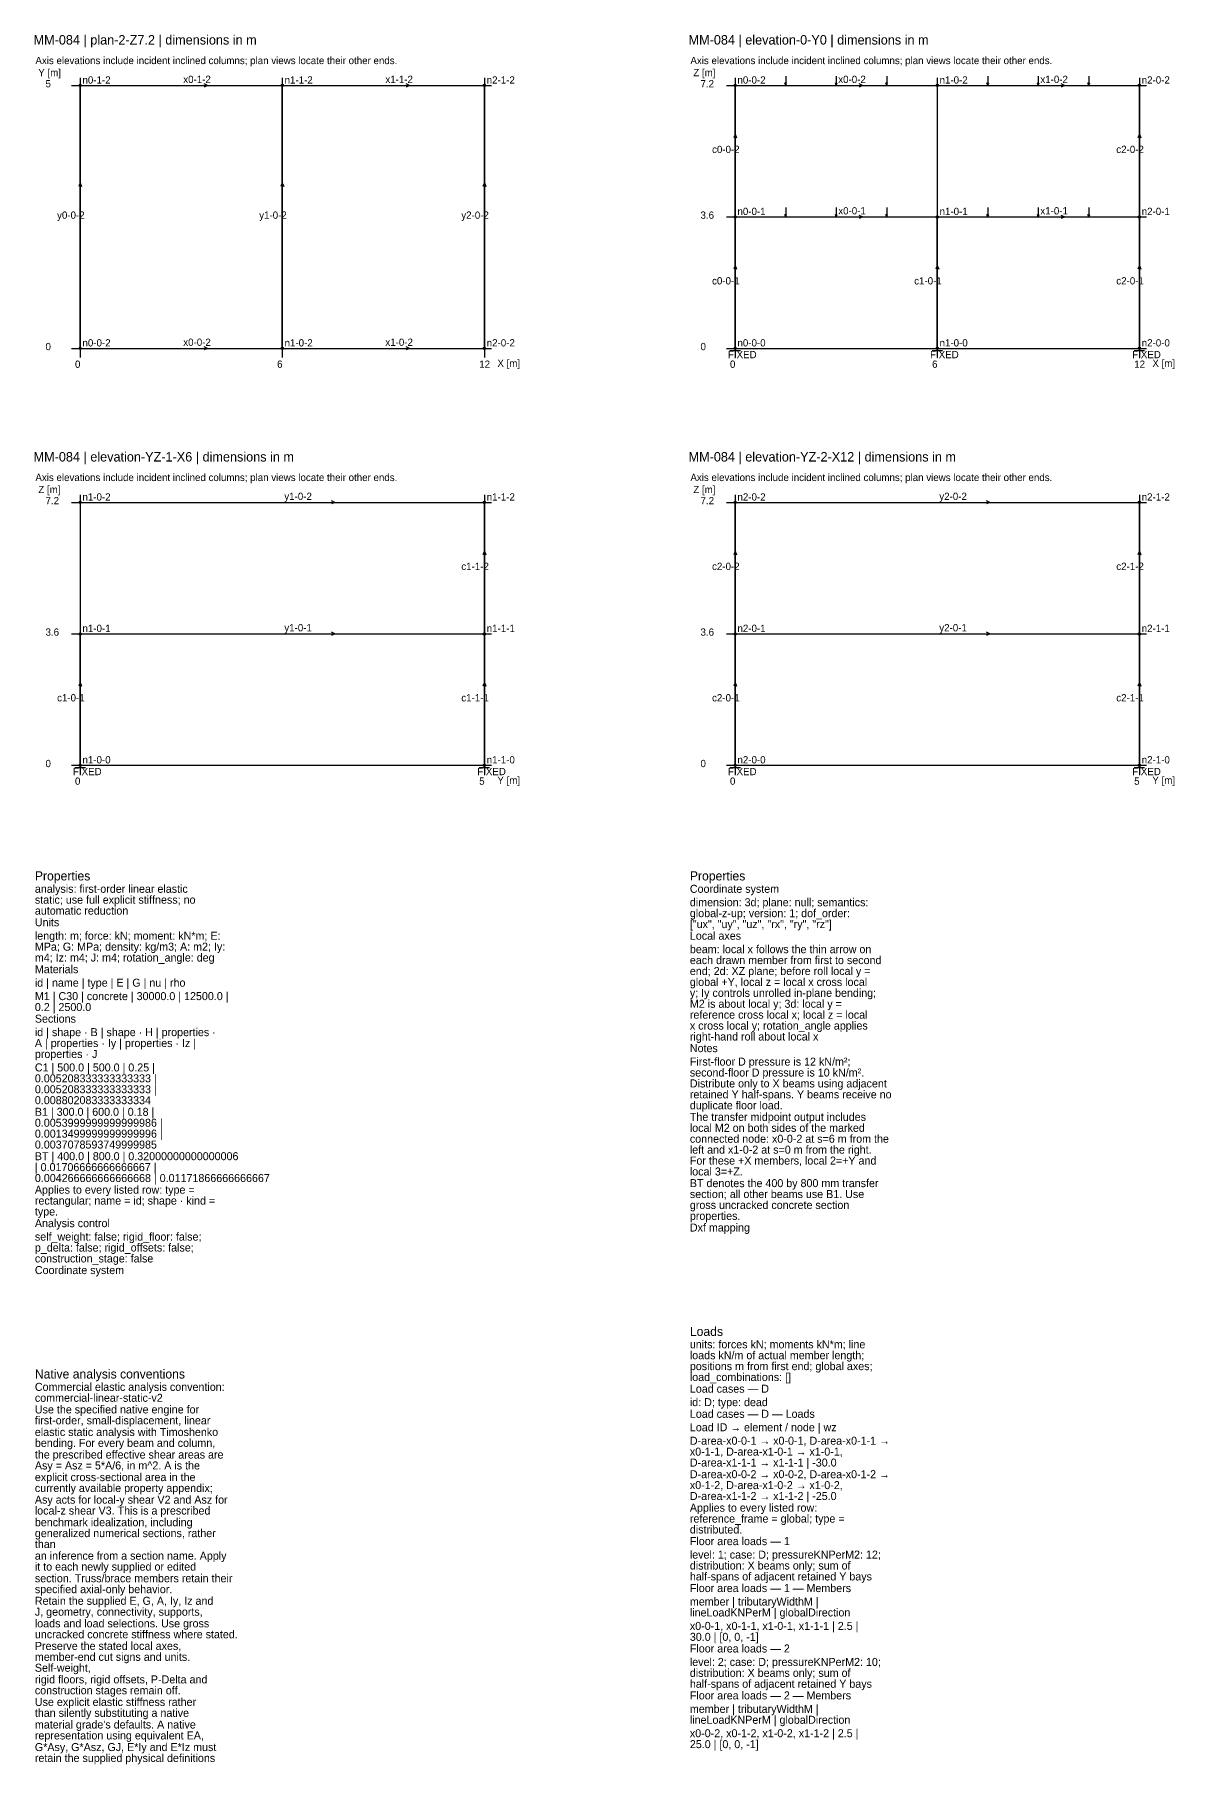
# Model space of a CAD drawing. Extents: x 0 to 67.6, y -59.8 to 5.2.
# Drawn here: x 36.23 to 67.56, y -59.83 to -12.28 of the extents above; entities that cross this region are included whole.
import ezdxf

# ---------------------------------------------------------------- set-up
doc = ezdxf.new("R2010")
doc.units = 0

msp = doc.modelspace()

# ---------------------------------------------------------------- linework, layer by layer
at = {"layer": 'A-CLEAN-SECTION'}
for p, q in [((37.24686, -13.68038), (48.79204, -13.68038)), ((37.4849, -13.46788), (37.4849, -21.16038)), ((37.4849, -20.90538), (37.4849, -13.68038)), ((37.4849, -13.68038), (43.03928, -13.68038)), ((40.98416, -13.68038), (40.88894, -13.63788)), ((40.98416, -13.68038), (40.88894, -13.72288)), ((43.03928, -13.46788), (43.03928, -21.16038)), ((43.03928, -20.90538), (43.03928, -13.68038)), ((43.03928, -13.68038), (48.59367, -13.68038)), ((46.53855, -13.68038), (46.44333, -13.63788)), ((46.53855, -13.68038), (46.44333, -13.72288)), ((48.59367, -13.46788), (48.59367, -21.16038)), ((48.59367, -20.90538), (48.59367, -13.68038)), ((55.24686, -13.68038), (66.79204, -13.68038)), ((55.4849, -13.46788), (55.4849, -21.16038)), ((55.4849, -17.29288), (55.4849, -13.68038)), ((55.4849, -13.68038), (61.03928, -13.68038)), ((56.87349, -13.68038), (56.84969, -13.61238)), ((56.87349, -13.42538), (56.87349, -13.68038)), ((56.87349, -13.68038), (56.8973, -13.61238)), ((58.2621, -13.68038), (58.23829, -13.61238)), ((58.2621, -13.42538), (58.2621, -13.68038)), ((58.2621, -13.68038), (58.2859, -13.61238)), ((58.98416, -13.68038), (58.88894, -13.63788)), ((58.98416, -13.68038), (58.88894, -13.72288)), ((59.65069, -13.68038), (59.62688, -13.61238)), ((59.65069, -13.42538), (59.65069, -13.68038)), ((59.65069, -13.68038), (59.67449, -13.61238)), ((61.03928, -13.46788), (61.03928, -21.16038)), ((61.03928, -13.68038), (66.59367, -13.68038)), ((62.42788, -13.68038), (62.40408, -13.61238)), ((62.42788, -13.42538), (62.42788, -13.68038)), ((62.42788, -13.68038), (62.45169, -13.61238)), ((63.81648, -13.68038), (63.79267, -13.61238)), ((63.81648, -13.42538), (63.81648, -13.68038)), ((63.81648, -13.68038), (63.84028, -13.61238)), ((64.53855, -13.68038), (64.44333, -13.63788)), ((64.53855, -13.68038), (64.44333, -13.72288)), ((65.20507, -13.68038), (65.18127, -13.61238)), ((65.20507, -13.42538), (65.20507, -13.68038)), ((65.20507, -13.68038), (65.22887, -13.61238)), ((66.59367, -13.46788), (66.59367, -21.16038)), ((66.59367, -17.29288), (66.59367, -13.68038)), ((55.4849, -15.017), (55.44522, -15.119)), ((55.4849, -15.017), (55.52458, -15.119)), ((66.59367, -15.017), (66.55399, -15.119)), ((66.59367, -15.017), (66.63335, -15.119)), ((37.4849, -16.35363), (37.44522, -16.45563)), ((37.4849, -16.35363), (37.52458, -16.45563)), ((43.03928, -16.35363), (42.99961, -16.45563)), ((43.03928, -16.35363), (43.07896, -16.45563)), ((48.59367, -16.35363), (48.55399, -16.45563)), ((48.59367, -16.35363), (48.63335, -16.45563)), ((56.87349, -17.03788), (56.87349, -17.29288)), ((58.2621, -17.03788), (58.2621, -17.29288)), ((59.65069, -17.03788), (59.65069, -17.29288)), ((62.42788, -17.03788), (62.42788, -17.29288)), ((63.81648, -17.03788), (63.81648, -17.29288)), ((65.20507, -17.03788), (65.20507, -17.29288)), ((55.24686, -17.29288), (66.79204, -17.29288)), ((55.4849, -20.90538), (55.4849, -17.29288)), ((55.4849, -17.29288), (61.03928, -17.29288)), ((56.87349, -17.29288), (56.84969, -17.22488)), ((56.87349, -17.29288), (56.8973, -17.22488)), ((58.2621, -17.29288), (58.23829, -17.22488)), ((58.2621, -17.29288), (58.2859, -17.22488)), ((58.98416, -17.29288), (58.88894, -17.25038)), ((58.98416, -17.29288), (58.88894, -17.33538)), ((59.65069, -17.29288), (59.62688, -17.22488)), ((59.65069, -17.29288), (59.67449, -17.22488)), ((61.03928, -20.90538), (61.03928, -17.29288)), ((61.03928, -17.29288), (66.59367, -17.29288)), ((62.42788, -17.29288), (62.40408, -17.22488)), ((62.42788, -17.29288), (62.45169, -17.22488)), ((63.81648, -17.29288), (63.79267, -17.22488)), ((63.81648, -17.29288), (63.84028, -17.22488)), ((64.53855, -17.29288), (64.44333, -17.25038)), ((64.53855, -17.29288), (64.44333, -17.33538)), ((65.20507, -17.29288), (65.18127, -17.22488)), ((65.20507, -17.29288), (65.22887, -17.22488)), ((66.59367, -20.90538), (66.59367, -17.29288)), ((55.4849, -18.6295), (55.44522, -18.7315)), ((55.4849, -18.6295), (55.52458, -18.7315)), ((61.03928, -18.6295), (60.99961, -18.7315)), ((61.03928, -18.6295), (61.07896, -18.7315)), ((66.59367, -18.6295), (66.55399, -18.7315)), ((66.59367, -18.6295), (66.63335, -18.7315)), ((37.24686, -20.90538), (48.79204, -20.90538)), ((37.4849, -20.90538), (43.03928, -20.90538)), ((40.98416, -20.90538), (40.88894, -20.86288)), ((40.98416, -20.90538), (40.88894, -20.94788)), ((43.03928, -20.90538), (48.59367, -20.90538)), ((46.53855, -20.90538), (46.44333, -20.86288)), ((46.53855, -20.90538), (46.44333, -20.94788)), ((55.24686, -20.90538), (66.79204, -20.90538)), ((55.34207, -20.96488), (55.62772, -20.96488)), ((60.89646, -20.96488), (61.18211, -20.96488)), ((66.45084, -20.96488), (66.73649, -20.96488)), ((37.24686, -25.14038), (48.79204, -25.14038)), ((37.4849, -24.92788), (37.4849, -32.62038)), ((37.4849, -25.14038), (48.59367, -25.14038)), ((44.48342, -25.14038), (44.38821, -25.09788)), ((44.48342, -25.14038), (44.38821, -25.18288)), ((48.59367, -24.92788), (48.59367, -32.62038)), ((48.59367, -28.75288), (48.59367, -25.14038)), ((55.24686, -25.14038), (66.79204, -25.14038)), ((55.4849, -24.92788), (55.4849, -32.62038)), ((55.4849, -28.75288), (55.4849, -25.14038)), ((55.4849, -25.14038), (66.59367, -25.14038)), ((62.48342, -25.14038), (62.38821, -25.09788)), ((62.48342, -25.14038), (62.38821, -25.18288)), ((66.59367, -24.92788), (66.59367, -32.62038)), ((66.59367, -28.75288), (66.59367, -25.14038)), ((48.59367, -26.477), (48.55399, -26.579)), ((48.59367, -26.477), (48.63335, -26.579)), ((55.4849, -26.477), (55.44522, -26.579)), ((55.4849, -26.477), (55.52458, -26.579)), ((66.59367, -26.477), (66.55399, -26.579)), ((66.59367, -26.477), (66.63335, -26.579)), ((37.24686, -28.75288), (48.79204, -28.75288)), ((37.4849, -32.36538), (37.4849, -28.75288)), ((37.4849, -28.75288), (48.59367, -28.75288)), ((44.48342, -28.75288), (44.38821, -28.71038)), ((44.48342, -28.75288), (44.38821, -28.79538)), ((48.59367, -32.36538), (48.59367, -28.75288)), ((55.24686, -28.75288), (66.79204, -28.75288)), ((55.4849, -32.36538), (55.4849, -28.75288)), ((55.4849, -28.75288), (66.59367, -28.75288)), ((62.48342, -28.75288), (62.38821, -28.71038)), ((62.48342, -28.75288), (62.38821, -28.79538)), ((66.59367, -32.36538), (66.59367, -28.75288)), ((37.4849, -30.0895), (37.44522, -30.1915)), ((37.4849, -30.0895), (37.52458, -30.1915)), ((48.59367, -30.0895), (48.55399, -30.1915)), ((48.59367, -30.0895), (48.63335, -30.1915)), ((55.4849, -30.0895), (55.44522, -30.1915)), ((55.4849, -30.0895), (55.52458, -30.1915)), ((66.59367, -30.0895), (66.55399, -30.1915)), ((66.59367, -30.0895), (66.63335, -30.1915)), ((37.24686, -32.36538), (48.79204, -32.36538)), ((37.34207, -32.42488), (37.62772, -32.42488)), ((48.45084, -32.42488), (48.73649, -32.42488)), ((55.24686, -32.36538), (66.79204, -32.36538)), ((55.34207, -32.42488), (55.62772, -32.42488)), ((66.45084, -32.42488), (66.73649, -32.42488))]:
    msp.add_line(p, q, dxfattribs=at)
for centre in [(37.4849, -13.68038), (43.03928, -13.68038), (48.59367, -13.68038), (55.4849, -13.68038), (61.03928, -13.68038), (66.59367, -13.68038), (55.4849, -17.29288), (61.03928, -17.29288), (66.59367, -17.29288), (37.4849, -20.90538), (43.03928, -20.90538), (48.59367, -20.90538), (55.4849, -20.90538), (61.03928, -20.90538), (66.59367, -20.90538), (37.4849, -25.14038), (48.59367, -25.14038), (55.4849, -25.14038), (66.59367, -25.14038), (37.4849, -28.75288), (48.59367, -28.75288), (55.4849, -28.75288), (66.59367, -28.75288), (37.4849, -32.36538), (48.59367, -32.36538), (55.4849, -32.36538), (66.59367, -32.36538)]:
    msp.add_circle(centre, 0.03174, dxfattribs=at)

# ---------------------------------------------------------------- texts
at = {"layer": 'A-CLEAN-NOTES'}
for s, height, p in [('analysis: first-order linear elastic', 0.22, (36.24, -35.87)), ('Properties', 0.25, (36.24, -35.53)), ('Coordinate system', 0.22, (54.24, -35.87)), ('Properties', 0.25, (54.24, -35.53)), ('static; use full explicit stiffness; no', 0.22, (36.24, -36.17)), ('dimension: 3d; plane: null; semantics:', 0.22, (54.24, -36.24)), ('automatic reduction', 0.22, (36.24, -36.47)), ('Units', 0.22, (36.24, -36.79)), ('global-z-up; version: 1; dof_order:', 0.22, (54.24, -36.54)), ('["ux", "uy", "uz", "rx", "ry", "rz"]', 0.22, (54.24, -36.84)), ('length: m; force: kN; moment: kN*m; E:', 0.22, (36.24, -37.16)), ('Local axes', 0.22, (54.24, -37.16)), ('m4; Iz: m4; J: m4; rotation_angle: deg', 0.22, (36.24, -37.76)), ('MPa; G: MPa; density: kg/m3; A: m2; Iy:', 0.22, (36.24, -37.46)), ('beam: local x follows the thin arrow on', 0.22, (54.24, -37.53)), ('Materials', 0.22, (36.24, -38.08)), ('each drawn member from first to second', 0.22, (54.24, -37.83)), ('end; 2d: XZ plane; before roll local y =', 0.22, (54.24, -38.13)), ('id | name | type | E | G | nu | rho', 0.22, (36.24, -38.45)), ('y; Iy controls unrolled in-plane bending;', 0.22, (54.24, -38.73)), ('global +Y, local z = local x cross local', 0.22, (54.24, -38.43)), ('0.2 | 2500.0', 0.22, (36.24, -39.12)), ('M1 | C30 | concrete | 30000.0 | 12500.0 |', 0.22, (36.24, -38.82)), ('M2 is about local y; 3d: local y =', 0.22, (54.24, -39.03)), ('Sections', 0.22, (36.24, -39.44)), ('x cross local y; rotation_angle applies', 0.22, (54.24, -39.63)), ('reference cross local x; local z = local', 0.22, (54.24, -39.33)), ('A | properties · Iy | properties · Iz |', 0.22, (36.24, -40.11)), ('id | shape · B | shape · H | properties ·', 0.22, (36.24, -39.81)), ('right-hand roll about local x', 0.22, (54.24, -39.93)), ('properties · J', 0.22, (36.24, -40.41)), ('Notes', 0.22, (54.24, -40.25)), ('First-floor D pressure is 12 kN/m²;', 0.22, (54.24, -40.62)), ('0.005208333333333333 |', 0.22, (36.24, -41.08)), ('C1 | 500.0 | 500.0 | 0.25 |', 0.22, (36.24, -40.78)), ('second-floor D pressure is 10 kN/m².', 0.22, (54.24, -40.92)), ('0.005208333333333333 |', 0.22, (36.24, -41.38)), ('retained Y half-spans. Y beams receive no', 0.22, (54.24, -41.52)), ('Distribute only to X beams using adjacent', 0.22, (54.24, -41.22)), ('0.008802083333333334', 0.22, (36.24, -41.68)), ('B1 | 300.0 | 600.0 | 0.18 |', 0.22, (36.24, -42)), ('duplicate floor load.', 0.22, (54.24, -41.82)), ('0.0053999999999999986 |', 0.22, (36.24, -42.3)), ('The transfer midpoint output includes', 0.22, (54.24, -42.14)), ('local M2 on both sides of the marked', 0.22, (54.24, -42.44)), ('0.0013499999999999996 |', 0.22, (36.24, -42.6)), ('0.0037078593749999985', 0.22, (36.24, -42.9)), ('connected node: x0-0-2 at s=6 m from the', 0.22, (54.24, -42.74)), ('BT | 400.0 | 800.0 | 0.32000000000000006', 0.22, (36.24, -43.22)), ('left and x1-0-2 at s=0 m from the right.', 0.22, (54.24, -43.04)), ('For these +X members, local 2=+Y and', 0.22, (54.24, -43.34)), ('0.004266666666666668 | 0.01171866666666667', 0.22, (36.24, -43.82)), ('| 0.01706666666666667 |', 0.22, (36.24, -43.52)), ('local 3=+Z.', 0.22, (54.24, -43.64)), ('BT denotes the 400 by 800 mm transfer', 0.22, (54.24, -43.96)), ('Applies to every listed row: type =', 0.22, (36.24, -44.14)), ('rectangular; name = id; shape · kind =', 0.22, (36.24, -44.44)), ('section; all other beams use B1. Use', 0.22, (54.24, -44.26)), ('type.', 0.22, (36.24, -44.74)), ('gross uncracked concrete section', 0.22, (54.24, -44.56)), ('properties.', 0.22, (54.24, -44.86)), ('Analysis control', 0.22, (36.24, -45.06)), ('Dxf mapping', 0.22, (54.24, -45.18)), ('self_weight: false; rigid_floor: false;', 0.22, (36.24, -45.43)), ('p_delta: false; rigid_offsets: false;', 0.22, (36.24, -45.73)), ('construction_stage: false', 0.22, (36.24, -46.03)), ('Coordinate system', 0.22, (36.24, -46.35)), ('Loads', 0.25, (54.24, -48.05)), ('units: forces kN; moments kN*m; line', 0.22, (54.24, -48.39)), ('loads kN/m of actual member length;', 0.22, (54.24, -48.69)), ('Native analysis conventions', 0.25, (36.24, -49.22)), ('positions m from first end; global axes;', 0.22, (54.24, -48.99)), ('Commercial elastic analysis convention:', 0.22, (36.24, -49.56)), ('load_combinations: []', 0.22, (54.24, -49.29)), ('Load cases — D', 0.22, (54.24, -49.61)), ('commercial-linear-static-v2', 0.22, (36.24, -49.86)), ('id: D; type: dead', 0.22, (54.24, -49.98)), ('first-order, small-displacement, linear', 0.22, (36.24, -50.48)), ('Use the specified native engine for', 0.22, (36.24, -50.18)), ('Load cases — D — Loads', 0.22, (54.24, -50.3)), ('elastic static analysis with Timoshenko', 0.22, (36.24, -50.8)), ('bending. For every beam and column,', 0.22, (36.24, -51.1)), ('Load ID → element / node | wz', 0.22, (54.24, -50.67)), ('D-area-x0-0-1 → x0-0-1, D-area-x0-1-1 →', 0.22, (54.24, -51.04)), ('the prescribed effective shear areas are', 0.22, (36.24, -51.42)), ('x0-1-1, D-area-x1-0-1 → x1-0-1,', 0.22, (54.24, -51.34)), ('Asy = Asz = 5*A/6, in m^2. A is the', 0.22, (36.24, -51.72)), ('explicit cross-sectional area in the', 0.22, (36.24, -52.04)), ('D-area-x1-1-1 → x1-1-1 | -30.0', 0.22, (54.24, -51.64)), ('D-area-x0-0-2 → x0-0-2, D-area-x0-1-2 →', 0.22, (54.24, -51.96)), ('currently available property appendix;', 0.22, (36.24, -52.34)), ('x0-1-2, D-area-x1-0-2 → x1-0-2,', 0.22, (54.24, -52.26)), ('Asy acts for local-y shear V2 and Asz for', 0.22, (36.24, -52.66)), ('local-z shear V3. This is a prescribed', 0.22, (36.24, -52.96)), ('Applies to every listed row:', 0.22, (54.24, -52.88)), ('D-area-x1-1-2 → x1-1-2 | -25.0', 0.22, (54.24, -52.56)), ('benchmark idealization, including', 0.22, (36.24, -53.28)), ('distributed.', 0.22, (54.24, -53.48)), ('reference_frame = global; type =', 0.22, (54.24, -53.18)), ('than', 0.22, (36.24, -53.88)), ('generalized numerical sections, rather', 0.22, (36.24, -53.58)), ('Floor area loads — 1', 0.22, (54.24, -53.8)), ('an inference from a section name. Apply', 0.22, (36.24, -54.2)), ('level: 1; case: D; pressureKNPerM2: 12;', 0.22, (54.24, -54.17)), ('section. Truss/brace members retain their', 0.22, (36.24, -54.82)), ('it to each newly supplied or edited', 0.22, (36.24, -54.5)), ('distribution: X beams only; sum of', 0.22, (54.24, -54.47)), ('half-spans of adjacent retained Y bays', 0.22, (54.24, -54.77)), ('specified axial-only behavior.', 0.22, (36.24, -55.12)), ('Floor area loads — 1 — Members', 0.22, (54.24, -55.09)), ('J, geometry, connectivity, supports,', 0.22, (36.24, -55.74)), ('Retain the supplied E, G, A, Iy, Iz and', 0.22, (36.24, -55.44)), ('member | tributaryWidthM |', 0.22, (54.24, -55.46)), ('lineLoadKNPerM | globalDirection', 0.22, (54.24, -55.76)), ('loads and load selections. Use gross', 0.22, (36.24, -56.06)), ('x0-0-1, x0-1-1, x1-0-1, x1-1-1 | 2.5 |', 0.22, (54.24, -56.13)), ('uncracked concrete stiffness where stated.', 0.22, (36.24, -56.36)), ('Preserve the stated local axes,', 0.22, (36.24, -56.68)), ('30.0 | [0, 0, -1]', 0.22, (54.24, -56.43)), ('Floor area loads — 2', 0.22, (54.24, -56.75)), ('Self-weight,', 0.22, (36.24, -57.28)), ('member-end cut signs and units.', 0.22, (36.24, -56.98)), ('level: 2; case: D; pressureKNPerM2: 10;', 0.22, (54.24, -57.12)), ('rigid floors, rigid offsets, P-Delta and', 0.22, (36.24, -57.6)), ('distribution: X beams only; sum of', 0.22, (54.24, -57.42)), ('half-spans of adjacent retained Y bays', 0.22, (54.24, -57.72)), ('construction stages remain off.', 0.22, (36.24, -57.9)), ('Use explicit elastic stiffness rather', 0.22, (36.24, -58.22)), ('Floor area loads — 2 — Members', 0.22, (54.24, -58.04)), ('than silently substituting a native', 0.22, (36.24, -58.52)), ('member | tributaryWidthM |', 0.22, (54.24, -58.41)), ('lineLoadKNPerM | globalDirection', 0.22, (54.24, -58.71)), ("material grade's defaults. A native", 0.22, (36.24, -58.84)), ('representation using equivalent EA,', 0.22, (36.24, -59.14)), ('x0-0-2, x0-1-2, x1-0-2, x1-1-2 | 2.5 |', 0.22, (54.24, -59.08)), ('G*Asy, G*Asz, GJ, E*Iy and E*Iz must', 0.22, (36.24, -59.46)), ('25.0 | [0, 0, -1]', 0.22, (54.24, -59.38)), ('retain the supplied physical definitions', 0.22, (36.24, -59.76))]:
    msp.add_text(s, height=height, dxfattribs=at).set_placement(p)
at = {"layer": 'A-CLEAN-SECTION'}
for s, height, p in [('MM-084 | plan-2-Z7.2 | dimensions in m', 0.26, (36.204, -12.556)), ('MM-084 | elevation-0-Y0 | dimensions in m', 0.26, (54.204, -12.556)), ('Axis elevations include incident inclined columns; plan views locate their other ends.', 0.2, (36.255, -13.09388)), ('Y [m]', 0.2, (36.33435, -13.42538)), ('Axis elevations include incident inclined columns; plan views locate their other ends.', 0.2, (54.255, -13.09388)), ('Z [m]', 0.2, (54.33435, -13.42538)), ('5', 0.2, (36.53272, -13.73138)), ('n0-1-2', 0.2, (37.54838, -13.62938)), ('x0-1-2', 0.2, (40.31763, -13.61238)), ('n1-1-2', 0.2, (43.10276, -13.62938)), ('x1-1-2', 0.2, (45.87202, -13.61238)), ('n2-1-2', 0.2, (48.65715, -13.62938)), ('7.2', 0.2, (54.53272, -13.73138)), ('n0-0-2', 0.2, (55.54838, -13.62938)), ('x0-0-2', 0.2, (58.31763, -13.61238)), ('n1-0-2', 0.2, (61.10276, -13.62938)), ('x1-0-2', 0.2, (63.87202, -13.61238)), ('n2-0-2', 0.2, (66.65715, -13.62938)), ('c0-0-2', 0.2, (54.85011, -15.53763)), ('c2-0-2', 0.2, (65.95888, -15.53763)), ('n0-0-1', 0.2, (55.54838, -17.24188)), ('x0-0-1', 0.2, (58.31763, -17.22488)), ('n1-0-1', 0.2, (61.10276, -17.24188)), ('x1-0-1', 0.2, (63.87202, -17.22488)), ('n2-0-1', 0.2, (66.65715, -17.24188)), ('y0-0-2', 0.2, (36.85011, -17.34388)), ('y1-0-2', 0.2, (42.4045, -17.34388)), ('y2-0-2', 0.2, (47.95888, -17.34388)), ('3.6', 0.2, (54.53272, -17.34388)), ('c0-0-1', 0.2, (54.85011, -19.15013)), ('c1-0-1', 0.2, (60.4045, -19.15013)), ('c2-0-1', 0.2, (65.95888, -19.15013)), ('0', 0.2, (36.53272, -20.95638)), ('n0-0-2', 0.2, (37.54838, -20.85438)), ('x0-0-2', 0.2, (40.31763, -20.83738)), ('n1-0-2', 0.2, (43.10276, -20.85438)), ('x1-0-2', 0.2, (45.87202, -20.83738)), ('n2-0-2', 0.2, (48.65715, -20.85438)), ('0', 0.2, (54.53272, -20.95638)), ('n0-0-0', 0.2, (55.54838, -20.85438)), ('n1-0-0', 0.2, (61.10276, -20.85438)), ('n2-0-0', 0.2, (66.65715, -20.85438)), ('0', 0.2, (37.34207, -21.44088)), ('6', 0.2, (42.89646, -21.44088)), ('12', 0.2, (48.45084, -21.44088)), ('X [m]', 0.2, (48.95074, -21.41538)), ('FIXED', 0.2, (55.28653, -21.17738)), ('0', 0.2, (55.34207, -21.44088)), ('FIXED', 0.2, (60.84091, -21.17738)), ('6', 0.2, (60.89646, -21.44088)), ('FIXED', 0.2, (66.39529, -21.17738)), ('12', 0.2, (66.45084, -21.44088)), ('X [m]', 0.2, (66.95074, -21.41538)), ('MM-084 | elevation-YZ-1-X6 | dimensions in m', 0.26, (36.204, -24.016)), ('MM-084 | elevation-YZ-2-X12 | dimensions in m', 0.26, (54.204, -24.016)), ('Axis elevations include incident inclined columns; plan views locate their other ends.', 0.2, (36.255, -24.55388)), ('Z [m]', 0.2, (36.33435, -24.88538)), ('Axis elevations include incident inclined columns; plan views locate their other ends.', 0.2, (54.255, -24.55388)), ('Z [m]', 0.2, (54.33435, -24.88538)), ('7.2', 0.2, (36.53272, -25.19138)), ('n1-0-2', 0.2, (37.54838, -25.08938)), ('y1-0-2', 0.2, (43.09483, -25.07238)), ('n1-1-2', 0.2, (48.65715, -25.08938)), ('7.2', 0.2, (54.53272, -25.19138)), ('n2-0-2', 0.2, (55.54838, -25.08938)), ('y2-0-2', 0.2, (61.09483, -25.07238)), ('n2-1-2', 0.2, (66.65715, -25.08938)), ('c1-1-2', 0.2, (47.95888, -26.99763)), ('c2-0-2', 0.2, (54.85011, -26.99763)), ('c2-1-2', 0.2, (65.95888, -26.99763)), ('n1-0-1', 0.2, (37.54838, -28.70188)), ('y1-0-1', 0.2, (43.09483, -28.68488)), ('n1-1-1', 0.2, (48.65715, -28.70188)), ('n2-0-1', 0.2, (55.54838, -28.70188)), ('y2-0-1', 0.2, (61.09483, -28.68488)), ('n2-1-1', 0.2, (66.65715, -28.70188)), ('3.6', 0.2, (36.53272, -28.80388)), ('3.6', 0.2, (54.53272, -28.80388)), ('c1-0-1', 0.2, (36.85011, -30.61013)), ('c1-1-1', 0.2, (47.95888, -30.61013)), ('c2-0-1', 0.2, (54.85011, -30.61013)), ('c2-1-1', 0.2, (65.95888, -30.61013)), ('0', 0.2, (36.53272, -32.41638)), ('n1-0-0', 0.2, (37.54838, -32.31438)), ('n1-1-0', 0.2, (48.65715, -32.31438)), ('0', 0.2, (54.53272, -32.41638)), ('n2-0-0', 0.2, (55.54838, -32.31438)), ('n2-1-0', 0.2, (66.65715, -32.31438)), ('FIXED', 0.2, (37.28653, -32.63738)), ('0', 0.2, (37.34207, -32.90088)), ('FIXED', 0.2, (48.39529, -32.63738)), ('5', 0.2, (48.45084, -32.90088)), ('Y [m]', 0.2, (48.95074, -32.87538)), ('FIXED', 0.2, (55.28653, -32.63738)), ('0', 0.2, (55.34207, -32.90088)), ('FIXED', 0.2, (66.39529, -32.63738)), ('5', 0.2, (66.45084, -32.90088)), ('Y [m]', 0.2, (66.95074, -32.87538))]:
    msp.add_text(s, height=height, dxfattribs=at).set_placement(p)

doc.saveas('drawing.dxf')
